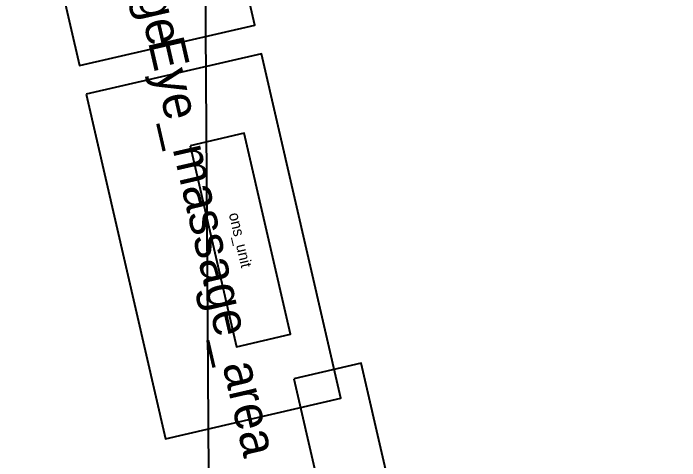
# Model space of a CAD drawing. Header units: metres. Extents: x -9377 to 790, y -6054 to 12194.
# Drawn here: x -8215 to -3962, y -2479 to 372 of the extents above; entities that cross this region are included whole.
import ezdxf
from ezdxf.enums import TextEntityAlignment as Align

# ---------------------------------------------------------------- set-up
doc = ezdxf.new("R2010")
doc.units = ezdxf.units.M
for name, color, linetype in [('FixtureLabels', 2, 'Continuous'), ('Fixtures', 3, 'Continuous'), ('FloorPlan', 1, 'Continuous')]:
    doc.layers.add(name, color=color, linetype=linetype)

msp = doc.modelspace()

# ---------------------------------------------------------------- linework, layer by layer
at = {"layer": 'Fixtures'}
for points in [[(-8215.4, 1870), (-7792.8, 39.8), (-6674.5, 298), (-7097, 2128.2)], [(-7750.6, -143.2), (-7243.5, -2339.5), (-6125.2, -2081.3), (-6632.2, 115)], [(-7085.8, -471.7), (-6790, -1752.8), (-6445.9, -1673.4), (-6741.7, -392.2)], [(-6425.5, -1957.8), (-5834, -4520.1), (-5403.8, -4420.8), (-5995.4, -1858.5)]]:
    msp.add_lwpolyline(points, close=True, dxfattribs=at)
at = {"layer": 'FloorPlan'}
msp.add_lwpolyline([(-6948, -5385.9), (-7046.8, 9061.9), (-7068, 12159.3), (-7068, 12159.3), (-1945.5, 12194.3), (-1945.5, 12194.3), (-1872.4, 1516.8), (-1825, -5416.1), (-1825, -5416.1), (-2170.6, -5987.7), (-6558.7, -6017.7), (-6948, -5385.9)], close=True, dxfattribs=at)

# ---------------------------------------------------------------- texts
at = {"layer": 'FixtureLabels'}
for s, height, p in [('sclclure_laige', 229.553, (-7444.9, 1084)), ('Eye_massage_area', 229.553, (-6937.9, -1112.2)), ('ons_unit', 70.63, (-6765.8, -1072.5))]:
    msp.add_text(s, height=height, rotation=-77, dxfattribs=at).set_placement(p, align=Align.MIDDLE_CENTER)

doc.saveas('drawing.dxf')
